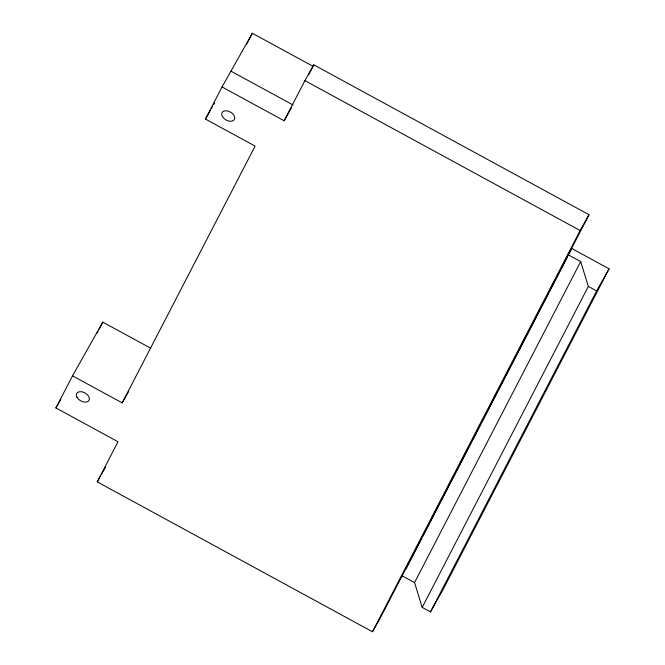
<?xml version="1.0" encoding="UTF-8"?>
<svg xmlns="http://www.w3.org/2000/svg" width="665" height="665" viewBox="0 0 665 665"><rect width="100%" height="100%" fill="white"/><g stroke="black" fill="none" stroke-linecap="round" stroke-linejoin="round"><path stroke-width="1" d="M313.498 66.567L252.318 33.25L222.052 86.965L284.138 120.764L304.903 80.648L313.805 64.846L589.04 214.72L381.369 615.956L372.466 631.75L97.231 481.876L117.996 441.751L55.918 407.944L72.527 375.85L102.792 322.134L150.656 348.194M72.527 375.85L122.194 402.89L255.102 146.109L205.435 119.06L222.052 86.965M97.098 333.14L98.046 331.311M98.994 329.474L102.792 322.134M246.624 44.256L252.318 33.25M308.61 74.879L313.805 64.846M372.466 631.75L580.138 230.522L589.04 214.72M405.7 569.514L421.926 538.151M422.882 536.306L471.103 443.148M472.059 441.302L481.127 423.78M482.083 421.934L548.916 292.8M549.872 290.954L567.536 256.823M568.492 254.986L571.833 248.527L609.082 268.81L442.948 589.797L430.488 611.908L422.209 607.403L414.553 582.59L402.134 575.832M414.553 582.59L580.695 261.603L568.276 254.845M422.209 607.403L588.342 286.416L580.695 261.603M430.488 611.908L596.621 290.929L609.082 268.81M205.435 119.06L210.481 110.107M211.495 108.32L212.501 106.525M213.507 104.738L214.521 102.95M55.918 407.944L60.864 399.166M122.194 402.89L128.752 391.253M284.138 120.764L291.553 107.605M97.231 481.876L100.689 475.733M101.678 473.979L105.635 466.955M304.903 80.648L580.138 230.522M230.954 71.163L293.041 104.97M588.342 286.416L596.621 290.929M222.368 116.483A7.074 4.514 29.4 0 0 233.681 120.34A7.074 4.514 29.4 0 0 228.627 111.288A7.074 4.514 29.4 0 0 222.368 116.483M76.999 397.346A7.074 4.514 29.4 0 0 88.312 401.203A7.074 4.514 29.4 0 0 83.25 392.151A7.074 4.514 29.4 0 0 76.999 397.346"/></g></svg>
